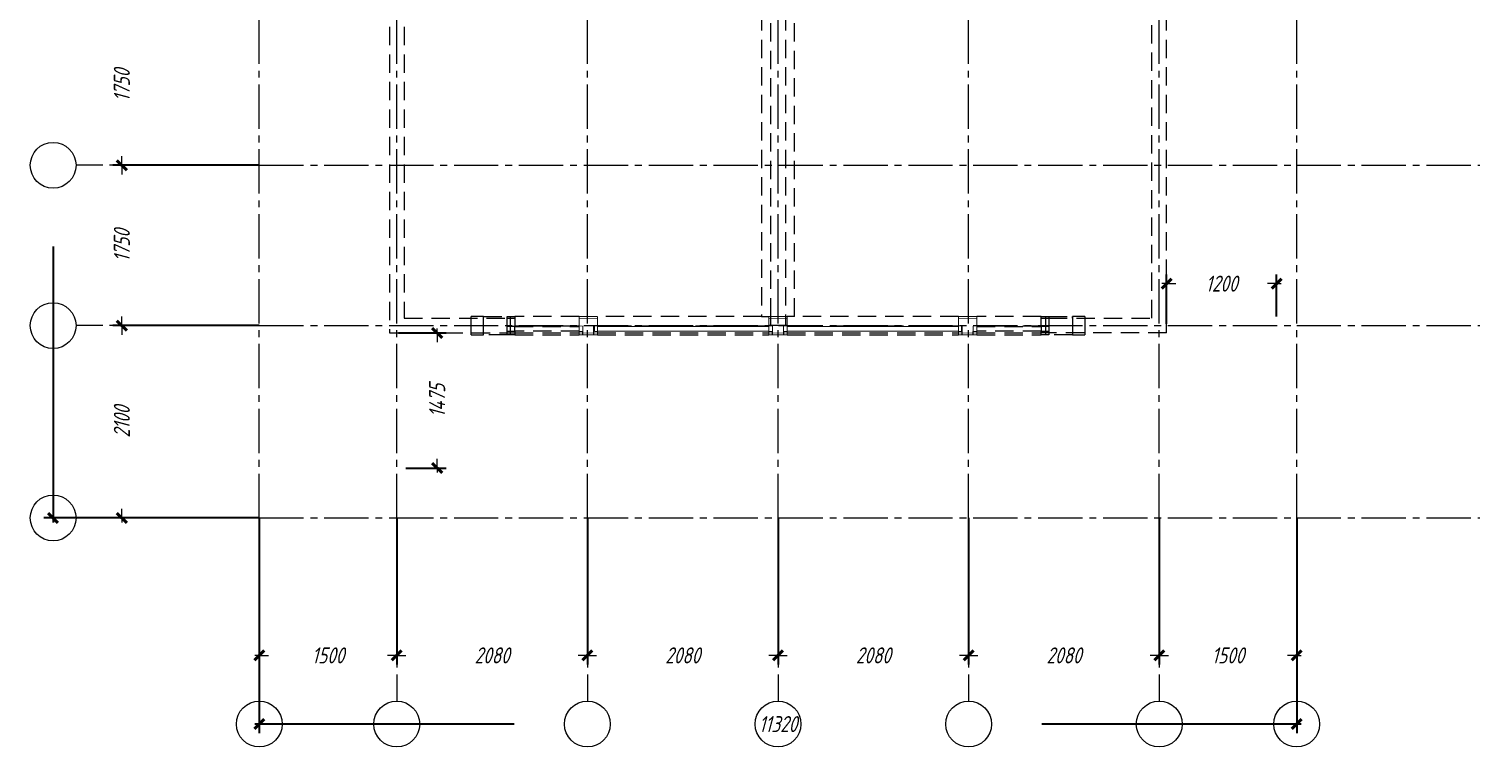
# Model space of a CAD drawing. Header units: millimetres. Extents: x 0 to 5040, y 0 to 770.
# Drawn here: x 3089.9 to 3406.6, y 445.8 to 602.6 of the extents above; entities that cross this region are included whole.
import ezdxf

# ---------------------------------------------------------------- set-up
doc = ezdxf.new("R2010")
doc.units = ezdxf.units.MM
for name, pattern in [('K5LT_AXLED', [14.165, 9.665, -1.5, 1.5, -1.5]), ('K5LT_BASIC', [0]), ('K5LT_DASHED', [6, 4, -2]), ('K5LT_THIN', [0])]:
    doc.linetypes.add(name, pattern=pattern)
doc.layers.add('Системный слой', color=7, linetype='Continuous')
doc.styles.add('KDIMTEXTSTYLE', font='GOST_AU.SHX', dxfattribs={"width": 0.96, "oblique": 15, "height": 5})
doc.styles.add('KTEXTSTYLE', font='GOST_AU.SHX', dxfattribs={"width": 0.96, "height": 5})
doc.dimstyles.new('KDIMSTYLE (0.02)', dxfattribs={"dimtxt": 5, "dimasz": 1, "dimexe": 2, "dimexo": 0, "dimgap": 1, "dimtad": 1, "dimlfac": 50, "dimtxsty": 'KDIMTEXTSTYLE', "dimsah": 1, "dimcen": 0, "dimdle": 1, "dimadec": 0, "dimazin": 0, "dimtfac": 0.667, "dimtmove": 0, "dimatfit": 3, "dimfxl": 0, "dimtvp": 1, "dimtolj": 1, "dimtzin": 0, "dimarcsym": 0})

# ---------------------------------------------------------------- blocks, each defined once
blk = doc.blocks.new('U32')
at = {"layer": 'Системный слой', "color": 30, "linetype": 'K5LT_AXLED', "lineweight": 18}
for p, q in [((3120.18, 495.83), (3100.18, 495.83)), ((3140.18, 495.83), (3120.18, 495.83)), ((3140.18, 495.83), (3366.58, 495.83)), ((3366.58, 495.83), (3406.58, 495.83))]:
    blk.add_line(p, q, dxfattribs=at)
at = {"layer": 'Системный слой', "color": 7, "linetype": 'K5LT_THIN', "lineweight": 18}
blk.add_arc((3095.18, 495.83), 5, 0, 360, dxfattribs=at)
blk = doc.blocks.new('U33')
at = {"layer": 'Системный слой', "color": 30, "linetype": 'K5LT_AXLED', "lineweight": 18}
for p, q in [((3120.18, 537.83), (3100.18, 537.83)), ((3140.18, 537.83), (3120.18, 537.83)), ((3140.18, 537.83), (3366.58, 537.83)), ((3366.58, 537.83), (3406.58, 537.83))]:
    blk.add_line(p, q, dxfattribs=at)
at = {"layer": 'Системный слой', "color": 7, "linetype": 'K5LT_THIN', "lineweight": 18}
blk.add_arc((3095.18, 537.83), 5, 0, 360, dxfattribs=at)
blk = doc.blocks.new('U34')
at = {"layer": 'Системный слой', "color": 30, "linetype": 'K5LT_AXLED', "lineweight": 18}
for p, q in [((3120.18, 572.83), (3100.18, 572.83)), ((3140.18, 572.83), (3120.18, 572.83)), ((3140.18, 572.83), (3366.58, 572.83)), ((3366.58, 572.83), (3406.58, 572.83))]:
    blk.add_line(p, q, dxfattribs=at)
at = {"layer": 'Системный слой', "color": 7, "linetype": 'K5LT_THIN', "lineweight": 18}
blk.add_arc((3095.18, 572.83), 5, 0, 360, dxfattribs=at)
blk = doc.blocks.new('U39')
at = {"layer": 'Системный слой', "color": 30, "linetype": 'K5LT_AXLED', "lineweight": 18}
for p, q in [((3140.18, 729.63), (3140.18, 769.63)), ((3140.18, 495.83), (3140.18, 729.63)), ((3140.18, 495.83), (3140.18, 475.83)), ((3140.18, 475.83), (3140.18, 455.83))]:
    blk.add_line(p, q, dxfattribs=at)
at = {"layer": 'Системный слой', "color": 7, "linetype": 'K5LT_THIN', "lineweight": 18}
blk.add_arc((3140.18, 450.83), 5, 0, 360, dxfattribs=at)
blk = doc.blocks.new('U40')
at = {"layer": 'Системный слой', "color": 30, "linetype": 'K5LT_AXLED', "lineweight": 18}
for p, q in [((3170.18, 729.63), (3170.18, 769.63)), ((3170.18, 495.83), (3170.18, 729.63)), ((3170.18, 495.83), (3170.18, 475.83)), ((3170.18, 475.83), (3170.18, 455.83))]:
    blk.add_line(p, q, dxfattribs=at)
at = {"layer": 'Системный слой', "color": 7, "linetype": 'K5LT_THIN', "lineweight": 18}
blk.add_arc((3170.18, 450.83), 5, 0, 360, dxfattribs=at)
blk = doc.blocks.new('U41')
at = {"layer": 'Системный слой', "color": 30, "linetype": 'K5LT_AXLED', "lineweight": 18}
for p, q in [((3211.78, 729.63), (3211.78, 769.63)), ((3211.78, 495.83), (3211.78, 729.63)), ((3211.78, 495.83), (3211.78, 475.83)), ((3211.78, 475.83), (3211.78, 455.83))]:
    blk.add_line(p, q, dxfattribs=at)
at = {"layer": 'Системный слой', "color": 7, "linetype": 'K5LT_THIN', "lineweight": 18}
blk.add_arc((3211.78, 450.83), 5, 0, 360, dxfattribs=at)
blk = doc.blocks.new('U42')
at = {"layer": 'Системный слой', "color": 30, "linetype": 'K5LT_AXLED', "lineweight": 18}
for p, q in [((3253.38, 729.63), (3253.38, 769.63)), ((3253.38, 495.83), (3253.38, 729.63)), ((3253.38, 495.83), (3253.38, 475.83)), ((3253.38, 475.83), (3253.38, 455.83))]:
    blk.add_line(p, q, dxfattribs=at)
at = {"layer": 'Системный слой', "color": 7, "linetype": 'K5LT_THIN', "lineweight": 18}
blk.add_arc((3253.38, 450.83), 5, 0, 360, dxfattribs=at)
blk = doc.blocks.new('U43')
at = {"layer": 'Системный слой', "color": 30, "linetype": 'K5LT_AXLED', "lineweight": 18}
for p, q in [((3294.98, 729.63), (3294.98, 769.63)), ((3294.98, 495.83), (3294.98, 729.63)), ((3294.98, 495.83), (3294.98, 475.83)), ((3294.98, 475.83), (3294.98, 455.83))]:
    blk.add_line(p, q, dxfattribs=at)
at = {"layer": 'Системный слой', "color": 7, "linetype": 'K5LT_THIN', "lineweight": 18}
blk.add_arc((3294.98, 450.83), 5, 0, 360, dxfattribs=at)
blk = doc.blocks.new('U44')
at = {"layer": 'Системный слой', "color": 30, "linetype": 'K5LT_AXLED', "lineweight": 18}
for p, q in [((3336.58, 729.63), (3336.58, 769.63)), ((3336.58, 495.83), (3336.58, 729.63)), ((3336.58, 495.83), (3336.58, 475.83)), ((3336.58, 475.83), (3336.58, 455.83))]:
    blk.add_line(p, q, dxfattribs=at)
at = {"layer": 'Системный слой', "color": 7, "linetype": 'K5LT_THIN', "lineweight": 18}
blk.add_arc((3336.58, 450.83), 5, 0, 360, dxfattribs=at)
blk = doc.blocks.new('U45')
at = {"layer": 'Системный слой', "color": 30, "linetype": 'K5LT_AXLED', "lineweight": 18}
for p, q in [((3366.58, 729.63), (3366.58, 769.63)), ((3366.58, 495.83), (3366.58, 729.63)), ((3366.58, 495.83), (3366.58, 475.83)), ((3366.58, 475.83), (3366.58, 455.83))]:
    blk.add_line(p, q, dxfattribs=at)
at = {"layer": 'Системный слой', "color": 7, "linetype": 'K5LT_THIN', "lineweight": 18}
blk.add_arc((3366.58, 450.83), 5, 0, 360, dxfattribs=at)
blk = doc.blocks.new('U31')
at = {"layer": 'Системный слой'}
for name in ['U39', 'U40', 'U41', 'U42', 'U43', 'U44', 'U45', 'U34', 'U33', 'U32']:
    blk.add_blockref(name, (0, 0), dxfattribs=at)
blk = doc.blocks.new('U47')
at = {"layer": 'Системный слой', "color": 7, "linetype": 'K5LT_DASHED', "lineweight": 18}
for p, q in [((3168.58, 621.03), (3168.58, 536.23)), ((3171.78, 621.03), (3171.78, 539.43)), ((3334.98, 539.43), (3334.98, 621.03)), ((3249.78, 618.23), (3249.78, 539.83)), ((3256.98, 539.83), (3256.98, 618.23)), ((3338.18, 536.23), (3338.18, 619.23)), ((3251.78, 539.83), (3251.78, 606.23)), ((3254.98, 606.23), (3254.98, 539.83)), ((3171.78, 539.43), (3194.26, 539.43)), ((3189.11, 539.83), (3186.39, 539.83)), ((3186.39, 535.83), (3186.39, 539.83)), ((3189.11, 539.83), (3189.13, 539.83)), ((3189.11, 539.43), (3189.11, 539.83)), ((3189.11, 539.43), (3189.13, 539.43)), ((3189.11, 536.23), (3189.11, 539.43)), ((3189.13, 539.83), (3194.26, 539.83)), ((3189.13, 539.43), (3189.13, 539.83)), ((3189.13, 536.23), (3189.13, 539.43)), ((3194.26, 539.83), (3194.94, 539.83)), ((3194.26, 539.43), (3194.26, 539.83)), ((3194.26, 539.43), (3194.94, 539.43)), ((3194.26, 537.73), (3194.26, 539.43)), ((3194.94, 539.83), (3195.95, 539.83)), ((3194.94, 539.83), (3194.94, 539.43)), ((3194.94, 539.43), (3195.95, 539.43)), ((3194.94, 539.43), (3194.94, 537.73)), ((3209.98, 539.83), (3195.95, 539.83)), ((3195.95, 539.83), (3195.95, 539.43)), ((3195.95, 539.43), (3195.95, 537.73)), ((3249.78, 539.83), (3213.98, 539.83)), ((3249.78, 539.83), (3251.38, 539.83)), ((3251.78, 539.43), (3251.78, 539.83)), ((3251.78, 537.83), (3251.78, 539.43)), ((3254.98, 539.83), (3254.98, 539.43)), ((3254.98, 539.43), (3254.98, 537.83)), ((3256.98, 539.83), (3255.38, 539.83)), ((3292.78, 539.83), (3256.98, 539.83)), ((3310.81, 539.83), (3296.78, 539.83)), ((3310.81, 539.83), (3311.82, 539.83)), ((3310.81, 539.43), (3310.81, 539.83)), ((3310.81, 539.43), (3311.82, 539.43)), ((3310.81, 537.73), (3310.81, 539.43)), ((3311.82, 539.83), (3312.5, 539.83)), ((3311.82, 539.43), (3311.82, 539.83)), ((3311.82, 539.43), (3312.5, 539.43)), ((3311.82, 537.73), (3311.82, 539.43)), ((3312.5, 539.83), (3317.63, 539.83)), ((3312.5, 539.83), (3312.5, 539.43)), ((3312.5, 539.43), (3334.98, 539.43)), ((3312.5, 539.43), (3312.5, 537.73)), ((3317.63, 539.83), (3317.65, 539.83)), ((3317.63, 539.43), (3317.63, 539.83)), ((3317.65, 539.43), (3317.63, 539.43)), ((3317.63, 539.43), (3317.63, 536.23)), ((3320.37, 539.83), (3317.65, 539.83)), ((3317.65, 539.83), (3317.65, 539.43)), ((3317.65, 539.43), (3317.65, 536.23)), ((3320.37, 539.83), (3320.37, 535.83)), ((3168.58, 536.23), (3194.26, 536.23)), ((3186.39, 535.83), (3189.11, 535.83)), ((3189.11, 536.23), (3189.13, 536.23)), ((3189.11, 535.83), (3189.11, 536.23)), ((3189.13, 535.83), (3189.11, 535.83)), ((3189.13, 535.83), (3189.13, 536.23)), ((3194.26, 535.83), (3189.13, 535.83)), ((3194.26, 537.73), (3194.93, 537.73)), ((3194.26, 536.53), (3194.26, 537.73)), ((3194.93, 536.53), (3194.26, 536.53)), ((3194.26, 536.23), (3194.26, 536.53)), ((3194.26, 536.23), (3194.94, 536.23)), ((3194.26, 535.83), (3194.26, 536.23)), ((3194.94, 535.83), (3194.26, 535.83)), ((3194.93, 537.73), (3194.93, 536.53)), ((3194.94, 537.73), (3194.93, 537.73)), ((3194.93, 536.53), (3194.94, 536.53)), ((3194.94, 537.73), (3195.95, 537.73)), ((3194.94, 537.73), (3194.94, 537.63)), ((3195.95, 537.63), (3194.94, 537.63)), ((3194.94, 537.63), (3194.94, 536.63)), ((3194.94, 536.63), (3195.95, 536.63)), ((3194.94, 536.63), (3194.94, 536.53)), ((3195.95, 536.53), (3194.94, 536.53)), ((3194.94, 536.53), (3194.94, 536.23)), ((3194.94, 536.23), (3195.95, 536.23)), ((3194.94, 536.23), (3194.94, 535.83)), ((3195.95, 535.83), (3194.94, 535.83)), ((3209.98, 537.73), (3195.95, 537.73)), ((3195.95, 537.73), (3195.95, 537.63)), ((3195.95, 536.63), (3195.95, 537.63)), ((3195.95, 537.63), (3209.98, 537.63)), ((3209.98, 536.63), (3195.95, 536.63)), ((3195.95, 536.63), (3195.95, 536.53)), ((3195.95, 536.53), (3195.95, 536.23)), ((3195.95, 536.23), (3209.98, 536.23)), ((3195.95, 536.23), (3195.95, 535.83)), ((3195.95, 535.83), (3209.98, 535.83)), ((3210.78, 536.23), (3210.78, 536.53)), ((3210.78, 535.83), (3210.78, 536.23)), ((3213.38, 537.73), (3213.18, 537.73)), ((3213.18, 536.23), (3213.18, 537.73)), ((3213.18, 535.83), (3213.18, 536.23)), ((3251.38, 537.73), (3213.98, 537.73)), ((3213.98, 536.23), (3251.38, 536.23)), ((3213.98, 535.83), (3251.38, 535.83)), ((3251.78, 537.83), (3251.38, 537.83)), ((3254.98, 537.83), (3251.78, 537.83)), ((3252.18, 536.23), (3252.18, 536.53)), ((3252.18, 535.83), (3252.18, 536.23)), ((3254.58, 536.53), (3254.58, 536.23)), ((3254.58, 536.23), (3254.58, 535.83)), ((3255.38, 537.83), (3254.98, 537.83)), ((3292.78, 537.73), (3255.38, 537.73)), ((3255.38, 536.23), (3292.78, 536.23)), ((3255.38, 535.83), (3292.78, 535.83)), ((3293.58, 537.73), (3293.38, 537.73)), ((3293.58, 536.23), (3293.58, 537.73)), ((3293.58, 535.83), (3293.58, 536.23)), ((3295.98, 536.23), (3295.98, 536.53)), ((3295.98, 535.83), (3295.98, 536.23)), ((3310.81, 537.73), (3296.78, 537.73)), ((3296.78, 537.63), (3310.81, 537.63)), ((3310.81, 536.63), (3296.78, 536.63)), ((3296.78, 536.23), (3310.81, 536.23)), ((3296.78, 535.83), (3310.81, 535.83)), ((3310.81, 537.73), (3311.82, 537.73)), ((3310.81, 537.63), (3310.81, 537.73)), ((3311.82, 537.63), (3310.81, 537.63)), ((3310.81, 537.63), (3310.81, 536.63)), ((3310.81, 536.63), (3311.82, 536.63)), ((3310.81, 536.53), (3310.81, 536.63)), ((3311.82, 536.53), (3310.81, 536.53)), ((3310.81, 536.23), (3310.81, 536.53)), ((3311.82, 536.23), (3310.81, 536.23)), ((3310.81, 535.83), (3310.81, 536.23)), ((3311.82, 535.83), (3310.81, 535.83)), ((3311.83, 537.73), (3311.82, 537.73)), ((3311.82, 537.63), (3311.82, 537.73)), ((3311.82, 536.63), (3311.82, 537.63)), ((3311.82, 536.53), (3311.82, 536.63)), ((3311.82, 536.53), (3311.83, 536.53)), ((3311.82, 536.23), (3311.82, 536.53)), ((3312.5, 536.23), (3311.82, 536.23)), ((3311.82, 535.83), (3311.82, 536.23)), ((3312.5, 535.83), (3311.82, 535.83)), ((3311.83, 537.73), (3312.5, 537.73)), ((3311.83, 536.53), (3311.83, 537.73)), ((3312.5, 536.53), (3311.83, 536.53)), ((3312.5, 537.73), (3312.5, 536.53)), ((3312.5, 536.53), (3312.5, 536.23)), ((3338.18, 536.23), (3312.5, 536.23)), ((3312.5, 536.23), (3312.5, 535.83)), ((3317.63, 535.83), (3312.5, 535.83)), ((3317.63, 536.23), (3317.65, 536.23)), ((3317.63, 536.23), (3317.63, 535.83)), ((3317.65, 535.83), (3317.63, 535.83)), ((3317.65, 536.23), (3317.65, 535.83)), ((3317.65, 535.83), (3320.37, 535.83))]:
    blk.add_line(p, q, dxfattribs=at)
at = {"layer": 'Системный слой', "color": 7, "linetype": 'K5LT_DASHED', "const_width": 0.18}
for points in [[(3209.98, 539.83), (3213.98, 539.83)], [(3209.98, 539.43), (3209.98, 539.83)], [(3209.98, 539.43), (3213.98, 539.43)], [(3209.98, 537.73), (3209.98, 539.43)], [(3213.98, 539.83), (3213.98, 539.43)], [(3213.98, 539.43), (3213.98, 537.73)], [(3251.38, 539.83), (3251.78, 539.83)], [(3251.38, 539.43), (3251.38, 539.83)], [(3251.38, 539.43), (3251.78, 539.43)], [(3251.38, 537.83), (3251.38, 539.43)], [(3251.78, 539.83), (3254.98, 539.83)], [(3251.78, 539.43), (3254.98, 539.43)], [(3254.98, 539.83), (3255.38, 539.83)], [(3254.98, 539.43), (3255.38, 539.43)], [(3255.38, 539.43), (3255.38, 539.83)], [(3255.38, 539.43), (3255.38, 537.83)], [(3292.78, 539.83), (3296.78, 539.83)], [(3292.78, 539.43), (3292.78, 539.83)], [(3292.78, 539.43), (3296.78, 539.43)], [(3292.78, 537.73), (3292.78, 539.43)], [(3296.78, 539.83), (3296.78, 539.43)], [(3296.78, 539.43), (3296.78, 537.73)], [(3210.78, 537.73), (3209.98, 537.73)], [(3209.98, 537.63), (3209.98, 537.73)], [(3209.98, 537.63), (3209.98, 536.63)], [(3209.98, 536.53), (3209.98, 536.63)], [(3209.98, 536.53), (3210.78, 536.53)], [(3209.98, 536.23), (3209.98, 536.53)], [(3210.78, 536.23), (3209.98, 536.23)], [(3209.98, 535.83), (3209.98, 536.23)], [(3210.78, 535.83), (3209.98, 535.83)], [(3210.78, 536.53), (3210.78, 537.73)], [(3213.18, 536.23), (3210.78, 536.23)], [(3213.18, 535.83), (3210.78, 535.83)], [(3213.98, 536.23), (3213.18, 536.23)], [(3213.18, 535.83), (3213.98, 535.83)], [(3213.98, 537.73), (3213.38, 537.73)], [(3213.38, 537.73), (3213.38, 536.53)], [(3213.38, 536.53), (3213.98, 536.53)], [(3213.98, 537.73), (3213.98, 537.63)], [(3213.98, 537.63), (3251.38, 537.63)], [(3213.98, 536.63), (3213.98, 537.63)], [(3251.38, 536.63), (3213.98, 536.63)], [(3213.98, 536.63), (3213.98, 536.53)], [(3213.98, 536.53), (3213.98, 536.23)], [(3213.98, 536.23), (3213.98, 535.83)], [(3251.38, 537.83), (3251.38, 537.73)], [(3252.18, 537.73), (3251.38, 537.73)], [(3251.38, 537.73), (3251.38, 537.63)], [(3251.38, 537.63), (3251.38, 536.63)], [(3251.38, 536.53), (3251.38, 536.63)], [(3251.38, 536.53), (3252.18, 536.53)], [(3251.38, 536.23), (3251.38, 536.53)], [(3252.18, 536.23), (3251.38, 536.23)], [(3251.38, 535.83), (3251.38, 536.23)], [(3252.18, 535.83), (3251.38, 535.83)], [(3252.18, 536.53), (3252.18, 537.73)], [(3254.58, 536.23), (3252.18, 536.23)], [(3254.58, 535.83), (3252.18, 535.83)], [(3255.38, 537.73), (3254.58, 537.73)], [(3254.58, 537.73), (3254.58, 536.53)], [(3254.58, 536.53), (3255.38, 536.53)], [(3255.38, 536.23), (3254.58, 536.23)], [(3254.58, 535.83), (3255.38, 535.83)], [(3255.38, 537.73), (3255.38, 537.83)], [(3255.38, 537.73), (3255.38, 537.63)], [(3255.38, 537.63), (3292.78, 537.63)], [(3255.38, 536.63), (3255.38, 537.63)], [(3292.78, 536.63), (3255.38, 536.63)], [(3255.38, 536.63), (3255.38, 536.53)], [(3255.38, 536.53), (3255.38, 536.23)], [(3255.38, 536.23), (3255.38, 535.83)], [(3293.38, 537.73), (3292.78, 537.73)], [(3292.78, 537.63), (3292.78, 537.73)], [(3292.78, 537.63), (3292.78, 536.63)], [(3292.78, 536.53), (3292.78, 536.63)], [(3292.78, 536.53), (3293.38, 536.53)], [(3292.78, 536.23), (3292.78, 536.53)], [(3292.78, 535.83), (3292.78, 536.23)], [(3293.58, 536.23), (3292.78, 536.23)], [(3293.58, 535.83), (3292.78, 535.83)], [(3293.38, 536.53), (3293.38, 537.73)], [(3295.98, 536.23), (3293.58, 536.23)], [(3295.98, 535.83), (3293.58, 535.83)], [(3296.78, 537.73), (3295.98, 537.73)], [(3295.98, 537.73), (3295.98, 536.53)], [(3295.98, 536.53), (3296.78, 536.53)], [(3296.78, 536.23), (3295.98, 536.23)], [(3295.98, 535.83), (3296.78, 535.83)], [(3296.78, 537.73), (3296.78, 537.63)], [(3296.78, 536.63), (3296.78, 537.63)], [(3296.78, 536.63), (3296.78, 536.53)], [(3296.78, 536.53), (3296.78, 536.23)], [(3296.78, 536.23), (3296.78, 535.83)]]:
    blk.add_lwpolyline(points, dxfattribs=at)
blk = doc.blocks.new('KDIMARROW_03')
at = {"layer": 'Системный слой', "color": 0, "linetype": 'K5LT_BASIC', "lineweight": 40}
blk.add_line((-1.06, -1.06), (1.06, 1.06), dxfattribs=at)
at = {"layer": 'Системный слой', "color": 0, "linetype": 'K5LT_THIN', "lineweight": 18}
for q in [(-1, 0), (2, 0)]:
    blk.add_line((0, 0), q, dxfattribs=at)

msp = doc.modelspace()

# ---------------------------------------------------------------- block references
at = {"layer": 'Системный слой'}
for name in ['U31', 'U47']:
    msp.add_blockref(name, (0, 0), dxfattribs=at)

# ---------------------------------------------------------------- dimensions: what is measured, and where the dimension line sits
at = {"layer": 'Системный слой', "color": 7}
for base, p1, p2, location, override in [((3095.18, 495.82705), (3140.18, 729.62705), (3140.18, 495.82705), (3095.18, 612.72705), {"dimexo": 0, "dimpost": '\\H3.5;\\W0.965;\\Q15;<>', "dimblk1": 'KDIMARROW_03', "dimblk2": 'KDIMARROW_03', "dimse1": 0, "dimse2": 0, "dimclrt": 7, "dimtolj": 1}), ((3110.18, 572.82705), (3140.18, 607.82705), (3140.18, 572.82705), (3110.18, 590.32705), {"dimexo": 0, "dimpost": '\\H3.5;\\W0.965;\\Q15;<>', "dimblk1": 'KDIMARROW_03', "dimblk2": 'KDIMARROW_03', "dimse1": 0, "dimse2": 0, "dimclrt": 7, "dimtolj": 1}), ((3110.18, 537.82705), (3140.18, 572.82705), (3140.18, 537.82705), (3110.18, 555.32705), {"dimexo": 0, "dimpost": '\\H3.5;\\W0.965;\\Q15;<>', "dimblk1": 'KDIMARROW_03', "dimblk2": 'KDIMARROW_03', "dimse1": 0, "dimse2": 0, "dimclrt": 7, "dimtolj": 1}), ((3110.18, 495.82705), (3140.18, 537.82705), (3140.18, 495.82705), (3110.18, 516.82705), {"dimexo": 0, "dimpost": '\\H3.5;\\W0.965;\\Q15;<>', "dimblk1": 'KDIMARROW_03', "dimblk2": 'KDIMARROW_03', "dimse1": 0, "dimse2": 0, "dimclrt": 7, "dimtolj": 1}), ((3178.99299, 506.72712), (3168.58, 536.22705), (3170.18, 506.72712), (3178.99299, 521.47709), {"dimexo": 2, "dimpost": '\\H3.5;\\W0.965;\\Q15;<>', "dimblk1": 'KDIMARROW_03', "dimblk2": 'KDIMARROW_03', "dimse1": 0, "dimse2": 0, "dimclrt": 7, "dimtolj": 1})]:
    msp.add_linear_dim(base=base, p1=p1, p2=p2, angle=90, location=location, dimstyle='KDIMSTYLE (0.02)', override=override, dxfattribs=at).render()
for base, p1, p2, location, override in [((3338.18001, 546.9942), (3362.17995, 537.82705), (3338.18001, 536.22705), (3350.17998, 546.9942), {"dimexo": 2, "dimpost": '\\H3.5;\\W0.965;\\Q15;<>', "dimblk1": 'KDIMARROW_03', "dimblk2": 'KDIMARROW_03', "dimse1": 0, "dimse2": 0, "dimclrt": 7, "dimtolj": 1}), ((3140.18, 465.82705), (3170.18, 495.82705), (3140.18, 495.82705), (3155.18, 465.82705), {"dimexo": 0, "dimpost": '\\H3.5;\\W0.965;\\Q15;<>', "dimblk1": 'KDIMARROW_03', "dimblk2": 'KDIMARROW_03', "dimse1": 0, "dimse2": 0, "dimclrt": 7, "dimtolj": 1}), ((3140.18, 450.82705), (3366.58, 495.82705), (3140.18, 495.82705), (3253.38, 450.82705), {"dimexo": 0, "dimpost": '\\H3.5;\\W0.965;\\Q15;<>', "dimblk1": 'KDIMARROW_03', "dimblk2": 'KDIMARROW_03', "dimse1": 0, "dimse2": 0, "dimclrt": 7, "dimtolj": 1}), ((3170.18, 465.82705), (3211.78, 495.82705), (3170.18, 495.82705), (3190.98, 465.82705), {"dimexo": 0, "dimpost": '\\H3.5;\\W0.965;\\Q15;<>', "dimblk1": 'KDIMARROW_03', "dimblk2": 'KDIMARROW_03', "dimse1": 0, "dimse2": 0, "dimclrt": 7, "dimtolj": 1}), ((3211.78, 465.82705), (3253.38, 495.82705), (3211.78, 495.82705), (3232.58, 465.82705), {"dimexo": 0, "dimpost": '\\H3.5;\\W0.965;\\Q15;<>', "dimblk1": 'KDIMARROW_03', "dimblk2": 'KDIMARROW_03', "dimse1": 0, "dimse2": 0, "dimclrt": 7, "dimtolj": 1}), ((3253.38, 465.82705), (3294.98, 495.82705), (3253.38, 495.82705), (3274.18, 465.82705), {"dimexo": 0, "dimpost": '\\H3.5;\\W0.965;\\Q15;<>', "dimblk1": 'KDIMARROW_03', "dimblk2": 'KDIMARROW_03', "dimse1": 0, "dimse2": 0, "dimclrt": 7, "dimtolj": 1}), ((3294.98, 465.82705), (3336.58, 495.82705), (3294.98, 495.82705), (3315.78, 465.82705), {"dimexo": 0, "dimpost": '\\H3.5;\\W0.965;\\Q15;<>', "dimblk1": 'KDIMARROW_03', "dimblk2": 'KDIMARROW_03', "dimse1": 0, "dimse2": 0, "dimclrt": 7, "dimtolj": 1}), ((3336.58, 465.82705), (3366.58, 495.82705), (3336.58, 495.82705), (3351.58, 465.82705), {"dimexo": 0, "dimpost": '\\H3.5;\\W0.965;\\Q15;<>', "dimblk1": 'KDIMARROW_03', "dimblk2": 'KDIMARROW_03', "dimse1": 0, "dimse2": 0, "dimclrt": 7, "dimtolj": 1})]:
    msp.add_linear_dim(base=base, p1=p1, p2=p2, location=location, dimstyle='KDIMSTYLE (0.02)', override=override, dxfattribs=at).render()

doc.saveas('drawing.dxf')
